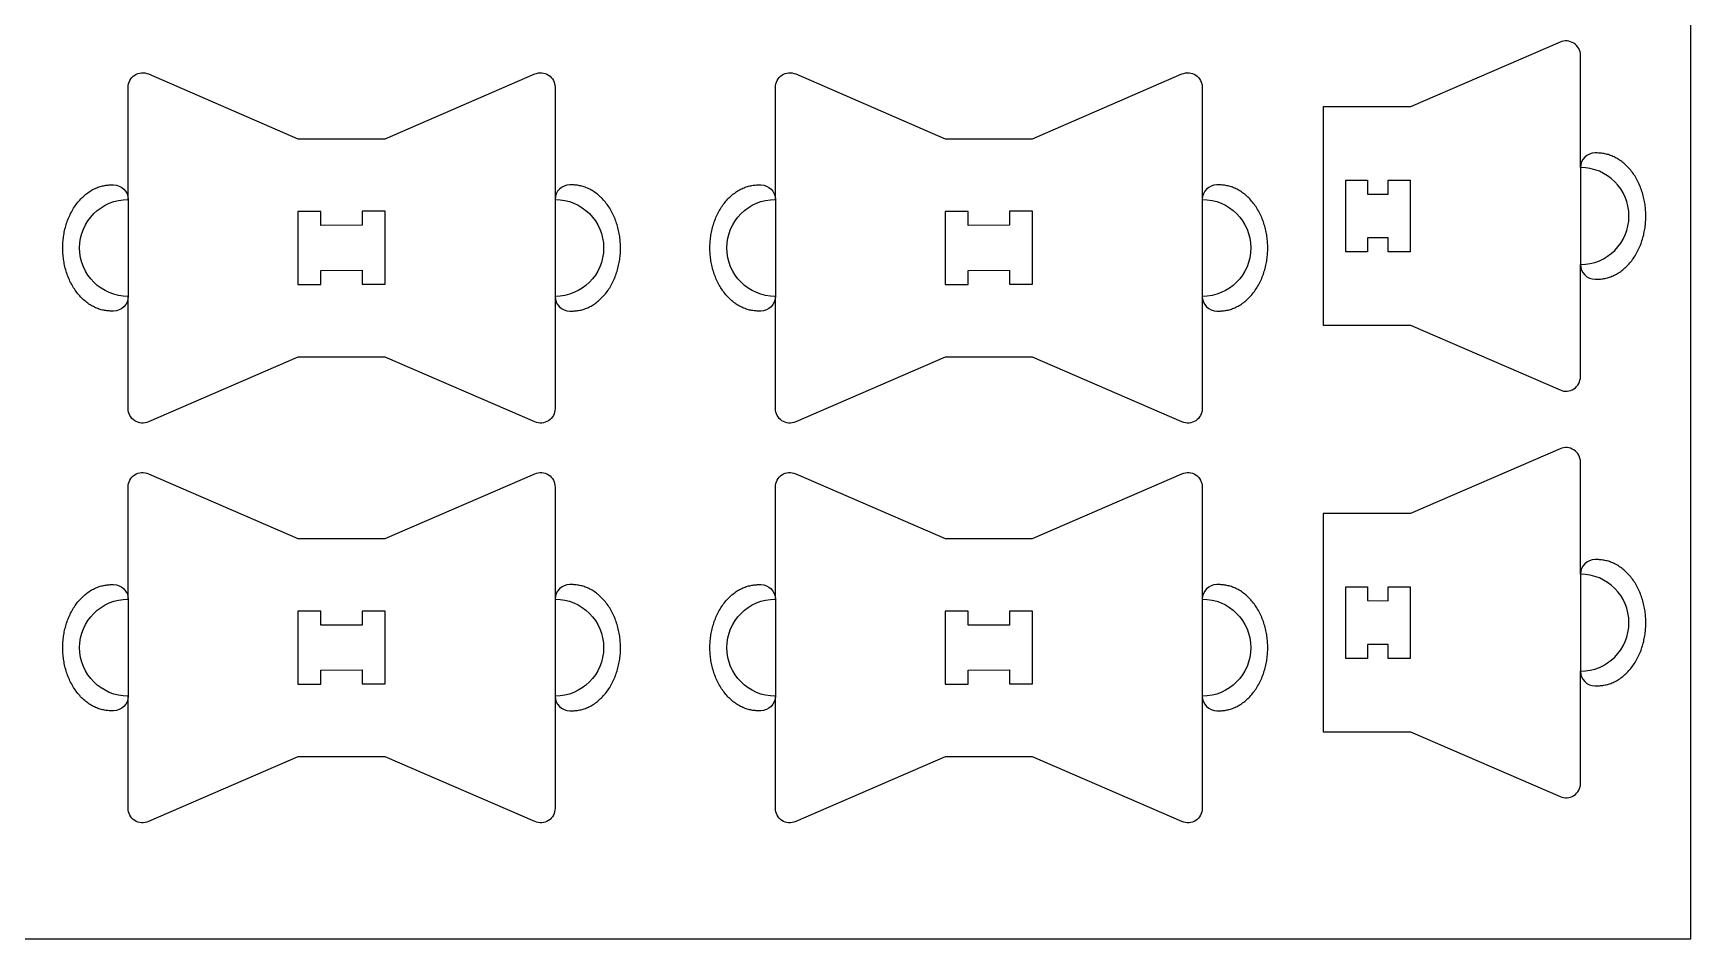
# Model space of a CAD drawing. Extents: x -30 to 12678, y 0 to 23683.
# Drawn here: x 1251 to 1934, y 1217 to 1590 of the extents above; entities that cross this region are included whole.
import ezdxf

# ---------------------------------------------------------------- set-up
doc = ezdxf.new("R2010")
doc.units = 0
for name, color, linetype in [('0_SHEET_SPRUCEPLY_2440X122', 1, 'CONTINUOUS'), ('3_ANYTOOL_CUTTHROUGH_INSID', 4, 'CONTINUOUS'), ('4_ANYTOOL_CUTTHROUGH_OUTSI', 5, 'CONTINUOUS'), ('5_ANYTOOL_HALF_MILL_9MM_IN', 3, 'CONTINUOUS')]:
    doc.layers.add(name, color=color, linetype=linetype)

msp = doc.modelspace()

# ---------------------------------------------------------------- linework, layer by layer
at = {"layer": '0_SHEET_SPRUCEPLY_2440X122'}
msp.add_lwpolyline([(713.84, 1216.64), (1933.84, 1216.64), (1933.84, 3656.64), (713.84, 3656.64)], close=True, dxfattribs=at)
at = {"layer": '3_ANYTOOL_CUTTHROUGH_INSID'}
for points in [[(1800.55, 1523.63), (1809.11, 1523.55), (1809.11, 1529.32), (1818.08, 1529.32), (1818.08, 1499.79), (1809.11, 1499.79), (1809.11, 1505.55), (1800.55, 1505.63), (1800.55, 1499.86), (1791.58, 1499.86), (1791.58, 1529.39), (1800.55, 1529.39)], [(1386.2, 1510.73), (1369.14, 1510.66), (1369.14, 1516.43), (1359.67, 1516.43), (1359.67, 1486.4), (1369.14, 1486.4), (1369.14, 1492.16), (1386.2, 1492.23), (1386.2, 1486.47), (1395.67, 1486.47), (1395.67, 1516.5), (1386.2, 1516.5)], [(1652.99, 1510.73), (1635.93, 1510.66), (1635.93, 1516.43), (1626.46, 1516.43), (1626.46, 1486.4), (1635.93, 1486.4), (1635.93, 1492.16), (1652.99, 1492.23), (1652.99, 1486.47), (1662.46, 1486.47), (1662.46, 1516.5), (1652.99, 1516.5)], [(1800.55, 1356.03), (1809.11, 1355.95), (1809.11, 1361.72), (1818.08, 1361.72), (1818.08, 1332.19), (1809.11, 1332.19), (1809.11, 1337.95), (1800.55, 1338.03), (1800.55, 1332.26), (1791.58, 1332.26), (1791.58, 1361.79), (1800.55, 1361.79)], [(1386.2, 1345.98), (1369.14, 1345.91), (1369.14, 1351.67), (1359.67, 1351.67), (1359.67, 1321.64), (1369.14, 1321.64), (1369.14, 1327.41), (1386.2, 1327.48), (1386.2, 1321.71), (1395.67, 1321.71), (1395.67, 1351.74), (1386.2, 1351.74)], [(1652.99, 1345.98), (1635.93, 1345.91), (1635.93, 1351.67), (1626.46, 1351.67), (1626.46, 1321.64), (1635.93, 1321.64), (1635.93, 1327.41), (1652.99, 1327.48), (1652.99, 1321.71), (1662.46, 1321.71), (1662.46, 1351.74), (1652.99, 1351.74)]]:
    msp.add_lwpolyline(points, close=True, dxfattribs=at)
at = {"layer": '4_ANYTOOL_CUTTHROUGH_OUTSI'}
for points in [[(1879.95, 1442.86, 0.539734), (1888.33, 1448.36), (1888.33, 1494.56, 1), (1888.33, 1534.56), (1888.33, 1580.75, 0.539734), (1879.95, 1586.26), (1818.33, 1559.56), (1782.33, 1559.56), (1782.33, 1469.56), (1818.33, 1469.56), (1879.95, 1442.86)], [(1465.67, 1435.22, -0.539734), (1457.29, 1429.71), (1395.67, 1456.41), (1359.67, 1456.41), (1298.06, 1429.71, -0.539734), (1289.67, 1435.22), (1289.67, 1481.41, -1), (1289.67, 1521.41), (1289.67, 1567.61, -0.539734), (1298.06, 1573.11), (1359.67, 1546.41), (1395.67, 1546.41), (1457.29, 1573.11, -0.539734), (1465.67, 1567.61), (1465.67, 1521.41, -1), (1465.67, 1481.41)], [(1732.46, 1435.22, -0.539734), (1724.07, 1429.71), (1662.46, 1456.41), (1626.46, 1456.41), (1564.84, 1429.71, -0.539734), (1556.46, 1435.22), (1556.46, 1481.41, -1), (1556.46, 1521.41), (1556.46, 1567.61, -0.539734), (1564.84, 1573.11), (1626.46, 1546.41), (1662.46, 1546.41), (1724.07, 1573.11, -0.539734), (1732.46, 1567.61), (1732.46, 1521.41, -1), (1732.46, 1481.41)], [(1879.95, 1275.25, 0.539734), (1888.33, 1280.76), (1888.33, 1326.95, 1), (1888.33, 1366.95), (1888.33, 1413.15, 0.539734), (1879.95, 1418.65), (1818.33, 1391.95), (1782.33, 1391.95), (1782.33, 1301.95), (1818.33, 1301.95), (1879.95, 1275.25)], [(1465.67, 1270.46, -0.539734), (1457.29, 1264.96), (1395.67, 1291.66), (1359.67, 1291.66), (1298.06, 1264.96, -0.539734), (1289.67, 1270.46), (1289.67, 1316.66, -1), (1289.67, 1356.66), (1289.67, 1402.85, -0.539734), (1298.06, 1408.36), (1359.67, 1381.66), (1395.67, 1381.66), (1457.29, 1408.36, -0.539734), (1465.67, 1402.85), (1465.67, 1356.66, -1), (1465.67, 1316.66)], [(1732.46, 1270.46, -0.539734), (1724.07, 1264.96), (1662.46, 1291.66), (1626.46, 1291.66), (1564.84, 1264.96, -0.539734), (1556.46, 1270.46), (1556.46, 1316.66, -1), (1556.46, 1356.66), (1556.46, 1402.85, -0.539734), (1564.84, 1408.36), (1626.46, 1381.66), (1662.46, 1381.66), (1724.07, 1408.36, -0.539734), (1732.46, 1402.85), (1732.46, 1356.66, -1), (1732.46, 1316.66)]]:
    msp.add_lwpolyline(points, format="xyb", close=True, dxfattribs=at)
at = {"layer": '5_ANYTOOL_HALF_MILL_9MM_IN'}
for points in [[(1895.32, 1488.55), (1895.77, 1488.55), (1896.21, 1488.57), (1896.66, 1488.6), (1897.12, 1488.65), (1897.57, 1488.71), (1898.03, 1488.79), (1898.49, 1488.88), (1898.96, 1488.98), (1899.42, 1489.1), (1899.89, 1489.23), (1900.35, 1489.38), (1900.82, 1489.55), (1901.28, 1489.73), (1901.75, 1489.93), (1902.21, 1490.14), (1902.67, 1490.37), (1903.13, 1490.62), (1903.59, 1490.88), (1904.05, 1491.16), (1904.5, 1491.45), (1904.94, 1491.76), (1905.38, 1492.09), (1905.82, 1492.43), (1906.25, 1492.78), (1906.68, 1493.16), (1907.1, 1493.54), (1907.51, 1493.94), (1907.91, 1494.36), (1908.31, 1494.79), (1908.7, 1495.23), (1909.08, 1495.69), (1909.45, 1496.16), (1909.81, 1496.64), (1910.16, 1497.14), (1910.5, 1497.64), (1910.83, 1498.16), (1911.15, 1498.68), (1911.46, 1499.22), (1911.75, 1499.76), (1912.04, 1500.32), (1912.31, 1500.88), (1912.58, 1501.45), (1912.83, 1502.02), (1913.06, 1502.6), (1913.29, 1503.19), (1913.5, 1503.78), (1913.7, 1504.38), (1913.89, 1504.98), (1914.07, 1505.58), (1914.23, 1506.18), (1914.39, 1506.79), (1914.52, 1507.39), (1914.65, 1508), (1914.77, 1508.6), (1914.87, 1509.21), (1914.96, 1509.81), (1915.04, 1510.42), (1915.11, 1511.02), (1915.17, 1511.62), (1915.21, 1512.21), (1915.25, 1512.8), (1915.28, 1513.39), (1915.3, 1514.55), (1915.28, 1515.7), (1915.25, 1516.29), (1915.21, 1516.88), (1915.17, 1517.48), (1915.11, 1518.07), (1915.04, 1518.67), (1914.96, 1519.28), (1914.87, 1519.88), (1914.77, 1520.49), (1914.65, 1521.09), (1914.52, 1521.7), (1914.38, 1522.31), (1914.23, 1522.91), (1914.07, 1523.51), (1913.89, 1524.12), (1913.7, 1524.71), (1913.5, 1525.31), (1913.28, 1525.9), (1913.06, 1526.49), (1912.82, 1527.07), (1912.57, 1527.64), (1912.31, 1528.21), (1912.03, 1528.77), (1911.74, 1529.33), (1911.45, 1529.87), (1911.14, 1530.41), (1910.82, 1530.93), (1910.49, 1531.45), (1910.14, 1531.95), (1909.79, 1532.45), (1909.43, 1532.93), (1909.06, 1533.4), (1908.68, 1533.86), (1908.29, 1534.3), (1907.89, 1534.73), (1907.49, 1535.15), (1907.07, 1535.55), (1906.65, 1535.94), (1906.23, 1536.31), (1905.8, 1536.66), (1905.36, 1537.01), (1904.92, 1537.33), (1904.47, 1537.64), (1904.02, 1537.93), (1903.56, 1538.21), (1903.1, 1538.47), (1902.64, 1538.72), (1902.18, 1538.95), (1901.71, 1539.16), (1901.25, 1539.36), (1900.78, 1539.54), (1900.31, 1539.71), (1899.85, 1539.86), (1899.38, 1539.99), (1898.91, 1540.11), (1898.45, 1540.22), (1897.99, 1540.31), (1897.53, 1540.38), (1897.07, 1540.44), (1896.61, 1540.49), (1896.16, 1540.52), (1895.71, 1540.54), (1895.27, 1540.55), (1894.33, 1540.55, 0.413668), (1888.33, 1534.56), (1888.33, 1494.56, 0.41476), (1894.33, 1488.55)], [(1282.68, 1475.4), (1282.24, 1475.41), (1281.79, 1475.43), (1281.34, 1475.46), (1280.89, 1475.51), (1280.43, 1475.57), (1279.97, 1475.64), (1279.51, 1475.73), (1279.05, 1475.83), (1278.59, 1475.95), (1278.12, 1476.09), (1277.65, 1476.24), (1277.19, 1476.4), (1276.72, 1476.59), (1276.26, 1476.78), (1275.79, 1477), (1275.33, 1477.23), (1274.87, 1477.47), (1274.42, 1477.73), (1273.96, 1478.01), (1273.51, 1478.3), (1273.06, 1478.61), (1272.62, 1478.94), (1272.19, 1479.28), (1271.75, 1479.64), (1271.33, 1480.01), (1270.91, 1480.4), (1270.5, 1480.8), (1270.09, 1481.22), (1269.7, 1481.65), (1269.31, 1482.09), (1268.93, 1482.55), (1268.56, 1483.02), (1268.2, 1483.5), (1267.85, 1483.99), (1267.51, 1484.5), (1267.18, 1485.01), (1266.86, 1485.54), (1266.55, 1486.07), (1266.25, 1486.62), (1265.97, 1487.17), (1265.69, 1487.73), (1265.43, 1488.3), (1265.18, 1488.88), (1264.94, 1489.46), (1264.72, 1490.04), (1264.5, 1490.64), (1264.3, 1491.23), (1264.11, 1491.83), (1263.94, 1492.43), (1263.77, 1493.03), (1263.62, 1493.64), (1263.48, 1494.25), (1263.35, 1494.85), (1263.24, 1495.46), (1263.14, 1496.06), (1263.04, 1496.67), (1262.96, 1497.27), (1262.9, 1497.87), (1262.84, 1498.47), (1262.79, 1499.06), (1262.76, 1499.65), (1262.73, 1500.24), (1262.71, 1501.4), (1262.73, 1502.56), (1262.76, 1503.15), (1262.79, 1503.74), (1262.84, 1504.33), (1262.9, 1504.93), (1262.96, 1505.53), (1263.04, 1506.13), (1263.14, 1506.74), (1263.24, 1507.34), (1263.36, 1507.95), (1263.48, 1508.55), (1263.62, 1509.16), (1263.78, 1509.77), (1263.94, 1510.37), (1264.12, 1510.97), (1264.31, 1511.57), (1264.51, 1512.16), (1264.72, 1512.76), (1264.95, 1513.34), (1265.19, 1513.92), (1265.44, 1514.5), (1265.7, 1515.07), (1265.97, 1515.63), (1266.26, 1516.18), (1266.56, 1516.73), (1266.87, 1517.26), (1267.19, 1517.79), (1267.52, 1518.3), (1267.86, 1518.81), (1268.21, 1519.3), (1268.58, 1519.79), (1268.95, 1520.25), (1269.33, 1520.71), (1269.72, 1521.16), (1270.11, 1521.59), (1270.52, 1522), (1270.93, 1522.4), (1271.35, 1522.79), (1271.78, 1523.16), (1272.21, 1523.52), (1272.65, 1523.86), (1273.09, 1524.19), (1273.54, 1524.5), (1273.99, 1524.79), (1274.45, 1525.07), (1274.9, 1525.33), (1275.37, 1525.57), (1275.83, 1525.8), (1276.29, 1526.02), (1276.76, 1526.22), (1277.23, 1526.4), (1277.69, 1526.56), (1278.16, 1526.71), (1278.63, 1526.85), (1279.09, 1526.97), (1279.56, 1527.07), (1280.02, 1527.16), (1280.48, 1527.23), (1280.94, 1527.3), (1281.39, 1527.34), (1281.84, 1527.37), (1282.29, 1527.39), (1282.74, 1527.4), (1283.67, 1527.4, -0.413668), (1289.67, 1521.41), (1289.67, 1481.41, -0.41476), (1283.67, 1475.4)], [(1472.66, 1475.4), (1473.11, 1475.41), (1473.55, 1475.43), (1474, 1475.46), (1474.46, 1475.51), (1474.91, 1475.57), (1475.37, 1475.64), (1475.83, 1475.73), (1476.3, 1475.83), (1476.76, 1475.95), (1477.23, 1476.09), (1477.69, 1476.24), (1478.16, 1476.4), (1478.62, 1476.59), (1479.09, 1476.78), (1479.55, 1477), (1480.01, 1477.23), (1480.47, 1477.47), (1480.93, 1477.73), (1481.39, 1478.01), (1481.84, 1478.3), (1482.28, 1478.61), (1482.72, 1478.94), (1483.16, 1479.28), (1483.59, 1479.64), (1484.02, 1480.01), (1484.44, 1480.4), (1484.85, 1480.8), (1485.25, 1481.22), (1485.65, 1481.65), (1486.04, 1482.09), (1486.42, 1482.55), (1486.79, 1483.02), (1487.15, 1483.5), (1487.5, 1483.99), (1487.84, 1484.5), (1488.17, 1485.01), (1488.49, 1485.54), (1488.8, 1486.07), (1489.09, 1486.62), (1489.38, 1487.17), (1489.65, 1487.73), (1489.92, 1488.3), (1490.17, 1488.88), (1490.4, 1489.46), (1490.63, 1490.04), (1490.84, 1490.64), (1491.04, 1491.23), (1491.23, 1491.83), (1491.41, 1492.43), (1491.57, 1493.03), (1491.73, 1493.64), (1491.86, 1494.25), (1491.99, 1494.85), (1492.11, 1495.46), (1492.21, 1496.06), (1492.3, 1496.67), (1492.38, 1497.27), (1492.45, 1497.87), (1492.51, 1498.47), (1492.56, 1499.06), (1492.59, 1499.65), (1492.62, 1500.24), (1492.64, 1501.4), (1492.62, 1502.56), (1492.59, 1503.15), (1492.55, 1503.74), (1492.51, 1504.33), (1492.45, 1504.93), (1492.38, 1505.53), (1492.3, 1506.13), (1492.21, 1506.74), (1492.11, 1507.34), (1491.99, 1507.95), (1491.86, 1508.55), (1491.72, 1509.16), (1491.57, 1509.77), (1491.41, 1510.37), (1491.23, 1510.97), (1491.04, 1511.57), (1490.84, 1512.16), (1490.63, 1512.76), (1490.4, 1513.34), (1490.16, 1513.92), (1489.91, 1514.5), (1489.65, 1515.07), (1489.37, 1515.63), (1489.09, 1516.18), (1488.79, 1516.73), (1488.48, 1517.26), (1488.16, 1517.79), (1487.83, 1518.3), (1487.48, 1518.81), (1487.13, 1519.3), (1486.77, 1519.79), (1486.4, 1520.25), (1486.02, 1520.71), (1485.63, 1521.16), (1485.23, 1521.59), (1484.83, 1522), (1484.41, 1522.4), (1483.99, 1522.79), (1483.57, 1523.16), (1483.14, 1523.52), (1482.7, 1523.86), (1482.26, 1524.19), (1481.81, 1524.5), (1481.36, 1524.79), (1480.9, 1525.07), (1480.44, 1525.33), (1479.98, 1525.57), (1479.52, 1525.8), (1479.05, 1526.02), (1478.59, 1526.22), (1478.12, 1526.4), (1477.65, 1526.56), (1477.19, 1526.71), (1476.72, 1526.85), (1476.25, 1526.97), (1475.79, 1527.07), (1475.33, 1527.16), (1474.87, 1527.23), (1474.41, 1527.3), (1473.95, 1527.34), (1473.5, 1527.37), (1473.05, 1527.39), (1472.61, 1527.4), (1471.67, 1527.4, 0.413668), (1465.67, 1521.41), (1465.67, 1481.41, 0.41476), (1471.67, 1475.4)], [(1549.47, 1475.4), (1549.02, 1475.41), (1548.58, 1475.43), (1548.13, 1475.46), (1547.67, 1475.51), (1547.22, 1475.57), (1546.76, 1475.64), (1546.3, 1475.73), (1545.83, 1475.83), (1545.37, 1475.95), (1544.9, 1476.09), (1544.44, 1476.24), (1543.97, 1476.4), (1543.51, 1476.59), (1543.04, 1476.78), (1542.58, 1477), (1542.11, 1477.23), (1541.66, 1477.47), (1541.2, 1477.73), (1540.74, 1478.01), (1540.29, 1478.3), (1539.85, 1478.61), (1539.41, 1478.94), (1538.97, 1479.28), (1538.54, 1479.64), (1538.11, 1480.01), (1537.69, 1480.4), (1537.28, 1480.8), (1536.88, 1481.22), (1536.48, 1481.65), (1536.09, 1482.09), (1535.71, 1482.55), (1535.34, 1483.02), (1534.98, 1483.5), (1534.63, 1483.99), (1534.29, 1484.5), (1533.96, 1485.01), (1533.64, 1485.54), (1533.33, 1486.07), (1533.03, 1486.62), (1532.75, 1487.17), (1532.48, 1487.73), (1532.21, 1488.3), (1531.96, 1488.88), (1531.72, 1489.46), (1531.5, 1490.04), (1531.29, 1490.64), (1531.08, 1491.23), (1530.9, 1491.83), (1530.72, 1492.43), (1530.56, 1493.03), (1530.4, 1493.64), (1530.26, 1494.25), (1530.14, 1494.85), (1530.02, 1495.46), (1529.92, 1496.06), (1529.83, 1496.67), (1529.75, 1497.27), (1529.68, 1497.87), (1529.62, 1498.47), (1529.57, 1499.06), (1529.54, 1499.65), (1529.51, 1500.24), (1529.49, 1501.4), (1529.51, 1502.56), (1529.54, 1503.15), (1529.57, 1503.74), (1529.62, 1504.33), (1529.68, 1504.93), (1529.75, 1505.53), (1529.83, 1506.13), (1529.92, 1506.74), (1530.02, 1507.34), (1530.14, 1507.95), (1530.27, 1508.55), (1530.41, 1509.16), (1530.56, 1509.77), (1530.72, 1510.37), (1530.9, 1510.97), (1531.09, 1511.57), (1531.29, 1512.16), (1531.5, 1512.76), (1531.73, 1513.34), (1531.97, 1513.92), (1532.22, 1514.5), (1532.48, 1515.07), (1532.76, 1515.63), (1533.04, 1516.18), (1533.34, 1516.73), (1533.65, 1517.26), (1533.97, 1517.79), (1534.3, 1518.3), (1534.65, 1518.81), (1535, 1519.3), (1535.36, 1519.79), (1535.73, 1520.25), (1536.11, 1520.71), (1536.5, 1521.16), (1536.9, 1521.59), (1537.3, 1522), (1537.71, 1522.4), (1538.13, 1522.79), (1538.56, 1523.16), (1538.99, 1523.52), (1539.43, 1523.86), (1539.87, 1524.19), (1540.32, 1524.5), (1540.77, 1524.79), (1541.23, 1525.07), (1541.69, 1525.33), (1542.15, 1525.57), (1542.61, 1525.8), (1543.08, 1526.02), (1543.54, 1526.22), (1544.01, 1526.4), (1544.48, 1526.56), (1544.94, 1526.71), (1545.41, 1526.85), (1545.88, 1526.97), (1546.34, 1527.07), (1546.8, 1527.16), (1547.26, 1527.23), (1547.72, 1527.3), (1548.17, 1527.34), (1548.63, 1527.37), (1549.07, 1527.39), (1549.52, 1527.4), (1550.46, 1527.4, -0.413668), (1556.46, 1521.41), (1556.46, 1481.41, -0.41476), (1550.46, 1475.4)], [(1739.44, 1475.4), (1739.89, 1475.41), (1740.34, 1475.43), (1740.79, 1475.46), (1741.24, 1475.51), (1741.7, 1475.57), (1742.16, 1475.64), (1742.62, 1475.73), (1743.08, 1475.83), (1743.54, 1475.95), (1744.01, 1476.09), (1744.47, 1476.24), (1744.94, 1476.4), (1745.41, 1476.59), (1745.87, 1476.78), (1746.34, 1477), (1746.8, 1477.23), (1747.26, 1477.47), (1747.71, 1477.73), (1748.17, 1478.01), (1748.62, 1478.3), (1749.07, 1478.61), (1749.51, 1478.94), (1749.94, 1479.28), (1750.37, 1479.64), (1750.8, 1480.01), (1751.22, 1480.4), (1751.63, 1480.8), (1752.03, 1481.22), (1752.43, 1481.65), (1752.82, 1482.09), (1753.2, 1482.55), (1753.57, 1483.02), (1753.93, 1483.5), (1754.28, 1483.99), (1754.62, 1484.5), (1754.95, 1485.01), (1755.27, 1485.54), (1755.58, 1486.07), (1755.88, 1486.62), (1756.16, 1487.17), (1756.44, 1487.73), (1756.7, 1488.3), (1756.95, 1488.88), (1757.19, 1489.46), (1757.41, 1490.04), (1757.63, 1490.64), (1757.83, 1491.23), (1758.02, 1491.83), (1758.19, 1492.43), (1758.36, 1493.03), (1758.51, 1493.64), (1758.65, 1494.25), (1758.77, 1494.85), (1758.89, 1495.46), (1758.99, 1496.06), (1759.09, 1496.67), (1759.17, 1497.27), (1759.23, 1497.87), (1759.29, 1498.47), (1759.34, 1499.06), (1759.37, 1499.65), (1759.4, 1500.24), (1759.42, 1501.4), (1759.4, 1502.56), (1759.37, 1503.15), (1759.34, 1503.74), (1759.29, 1504.33), (1759.23, 1504.93), (1759.16, 1505.53), (1759.08, 1506.13), (1758.99, 1506.74), (1758.89, 1507.34), (1758.77, 1507.95), (1758.65, 1508.55), (1758.51, 1509.16), (1758.35, 1509.77), (1758.19, 1510.37), (1758.01, 1510.97), (1757.82, 1511.57), (1757.62, 1512.16), (1757.41, 1512.76), (1757.18, 1513.34), (1756.94, 1513.92), (1756.69, 1514.5), (1756.43, 1515.07), (1756.15, 1515.63), (1755.87, 1516.18), (1755.57, 1516.73), (1755.26, 1517.26), (1754.94, 1517.79), (1754.61, 1518.3), (1754.27, 1518.81), (1753.91, 1519.3), (1753.55, 1519.79), (1753.18, 1520.25), (1752.8, 1520.71), (1752.41, 1521.16), (1752.01, 1521.59), (1751.61, 1522), (1751.2, 1522.4), (1750.78, 1522.79), (1750.35, 1523.16), (1749.92, 1523.52), (1749.48, 1523.86), (1749.04, 1524.19), (1748.59, 1524.5), (1748.14, 1524.79), (1747.68, 1525.07), (1747.23, 1525.33), (1746.76, 1525.57), (1746.3, 1525.8), (1745.84, 1526.02), (1745.37, 1526.22), (1744.9, 1526.4), (1744.44, 1526.56), (1743.97, 1526.71), (1743.5, 1526.85), (1743.04, 1526.97), (1742.57, 1527.07), (1742.11, 1527.16), (1741.65, 1527.23), (1741.19, 1527.3), (1740.74, 1527.34), (1740.29, 1527.37), (1739.84, 1527.39), (1739.39, 1527.4), (1738.46, 1527.4, 0.413668), (1732.46, 1521.41), (1732.46, 1481.41, 0.41476), (1738.46, 1475.4)], [(1895.32, 1320.94), (1895.77, 1320.95), (1896.21, 1320.97), (1896.66, 1321), (1897.12, 1321.05), (1897.57, 1321.11), (1898.03, 1321.18), (1898.49, 1321.27), (1898.96, 1321.38), (1899.42, 1321.5), (1899.89, 1321.63), (1900.35, 1321.78), (1900.82, 1321.95), (1901.28, 1322.13), (1901.75, 1322.33), (1902.21, 1322.54), (1902.67, 1322.77), (1903.13, 1323.01), (1903.59, 1323.28), (1904.05, 1323.55), (1904.5, 1323.85), (1904.94, 1324.16), (1905.38, 1324.48), (1905.82, 1324.83), (1906.25, 1325.18), (1906.68, 1325.55), (1907.1, 1325.94), (1907.51, 1326.34), (1907.91, 1326.76), (1908.31, 1327.19), (1908.7, 1327.63), (1909.08, 1328.09), (1909.45, 1328.56), (1909.81, 1329.04), (1910.16, 1329.53), (1910.5, 1330.04), (1910.83, 1330.56), (1911.15, 1331.08), (1911.46, 1331.62), (1911.75, 1332.16), (1912.04, 1332.72), (1912.31, 1333.28), (1912.58, 1333.85), (1912.83, 1334.42), (1913.06, 1335), (1913.29, 1335.59), (1913.5, 1336.18), (1913.7, 1336.77), (1913.89, 1337.37), (1914.07, 1337.97), (1914.23, 1338.58), (1914.39, 1339.18), (1914.52, 1339.79), (1914.65, 1340.4), (1914.77, 1341), (1914.87, 1341.61), (1914.96, 1342.21), (1915.04, 1342.82), (1915.11, 1343.42), (1915.17, 1344.01), (1915.21, 1344.61), (1915.25, 1345.2), (1915.28, 1345.78), (1915.3, 1346.94), (1915.28, 1348.1), (1915.25, 1348.69), (1915.21, 1349.28), (1915.17, 1349.87), (1915.11, 1350.47), (1915.04, 1351.07), (1914.96, 1351.67), (1914.87, 1352.28), (1914.77, 1352.88), (1914.65, 1353.49), (1914.52, 1354.1), (1914.38, 1354.7), (1914.23, 1355.31), (1914.07, 1355.91), (1913.89, 1356.51), (1913.7, 1357.11), (1913.5, 1357.71), (1913.28, 1358.3), (1913.06, 1358.89), (1912.82, 1359.47), (1912.57, 1360.04), (1912.31, 1360.61), (1912.03, 1361.17), (1911.74, 1361.72), (1911.45, 1362.27), (1911.14, 1362.81), (1910.82, 1363.33), (1910.49, 1363.85), (1910.14, 1364.35), (1909.79, 1364.85), (1909.43, 1365.33), (1909.06, 1365.8), (1908.68, 1366.26), (1908.29, 1366.7), (1907.89, 1367.13), (1907.49, 1367.55), (1907.07, 1367.95), (1906.65, 1368.33), (1906.23, 1368.71), (1905.8, 1369.06), (1905.36, 1369.4), (1904.92, 1369.73), (1904.47, 1370.04), (1904.02, 1370.33), (1903.56, 1370.61), (1903.1, 1370.87), (1902.64, 1371.12), (1902.18, 1371.35), (1901.71, 1371.56), (1901.25, 1371.76), (1900.78, 1371.94), (1900.31, 1372.11), (1899.85, 1372.26), (1899.38, 1372.39), (1898.91, 1372.51), (1898.45, 1372.61), (1897.99, 1372.7), (1897.53, 1372.78), (1897.07, 1372.84), (1896.61, 1372.89), (1896.16, 1372.92), (1895.71, 1372.94), (1895.27, 1372.94), (1894.33, 1372.94, 0.413668), (1888.33, 1366.95), (1888.33, 1326.95, 0.41476), (1894.33, 1320.94)], [(1282.68, 1310.65), (1282.24, 1310.65), (1281.79, 1310.67), (1281.34, 1310.7), (1280.89, 1310.75), (1280.43, 1310.81), (1279.97, 1310.89), (1279.51, 1310.98), (1279.05, 1311.08), (1278.59, 1311.2), (1278.12, 1311.33), (1277.65, 1311.48), (1277.19, 1311.65), (1276.72, 1311.83), (1276.26, 1312.03), (1275.79, 1312.24), (1275.33, 1312.47), (1274.87, 1312.72), (1274.42, 1312.98), (1273.96, 1313.26), (1273.51, 1313.55), (1273.06, 1313.86), (1272.62, 1314.19), (1272.19, 1314.53), (1271.75, 1314.88), (1271.33, 1315.26), (1270.91, 1315.64), (1270.5, 1316.04), (1270.09, 1316.46), (1269.7, 1316.89), (1269.31, 1317.33), (1268.93, 1317.79), (1268.56, 1318.26), (1268.2, 1318.74), (1267.85, 1319.24), (1267.51, 1319.74), (1267.18, 1320.26), (1266.86, 1320.78), (1266.55, 1321.32), (1266.25, 1321.86), (1265.97, 1322.42), (1265.69, 1322.98), (1265.43, 1323.55), (1265.18, 1324.12), (1264.94, 1324.7), (1264.72, 1325.29), (1264.5, 1325.88), (1264.3, 1326.48), (1264.11, 1327.07), (1263.94, 1327.68), (1263.77, 1328.28), (1263.62, 1328.88), (1263.48, 1329.49), (1263.35, 1330.1), (1263.24, 1330.7), (1263.14, 1331.31), (1263.04, 1331.91), (1262.96, 1332.52), (1262.9, 1333.12), (1262.84, 1333.71), (1262.79, 1334.31), (1262.76, 1334.9), (1262.73, 1335.49), (1262.71, 1336.65), (1262.73, 1337.8), (1262.76, 1338.39), (1262.79, 1338.98), (1262.84, 1339.58), (1262.9, 1340.17), (1262.96, 1340.77), (1263.04, 1341.38), (1263.14, 1341.98), (1263.24, 1342.59), (1263.36, 1343.19), (1263.48, 1343.8), (1263.62, 1344.41), (1263.78, 1345.01), (1263.94, 1345.61), (1264.12, 1346.22), (1264.31, 1346.81), (1264.51, 1347.41), (1264.72, 1348), (1264.95, 1348.59), (1265.19, 1349.17), (1265.44, 1349.74), (1265.7, 1350.31), (1265.97, 1350.87), (1266.26, 1351.43), (1266.56, 1351.97), (1266.87, 1352.51), (1267.19, 1353.03), (1267.52, 1353.55), (1267.86, 1354.05), (1268.21, 1354.55), (1268.58, 1355.03), (1268.95, 1355.5), (1269.33, 1355.96), (1269.72, 1356.4), (1270.11, 1356.83), (1270.52, 1357.25), (1270.93, 1357.65), (1271.35, 1358.04), (1271.78, 1358.41), (1272.21, 1358.76), (1272.65, 1359.11), (1273.09, 1359.43), (1273.54, 1359.74), (1273.99, 1360.03), (1274.45, 1360.31), (1274.9, 1360.57), (1275.37, 1360.82), (1275.83, 1361.05), (1276.29, 1361.26), (1276.76, 1361.46), (1277.23, 1361.64), (1277.69, 1361.81), (1278.16, 1361.96), (1278.63, 1362.09), (1279.09, 1362.21), (1279.56, 1362.32), (1280.02, 1362.4), (1280.48, 1362.48), (1280.94, 1362.54), (1281.39, 1362.59), (1281.84, 1362.62), (1282.29, 1362.64), (1282.74, 1362.65), (1283.67, 1362.65, -0.413668), (1289.67, 1356.66), (1289.67, 1316.66, -0.41476), (1283.67, 1310.65)], [(1472.66, 1310.65), (1473.11, 1310.65), (1473.55, 1310.67), (1474, 1310.7), (1474.46, 1310.75), (1474.91, 1310.81), (1475.37, 1310.89), (1475.83, 1310.98), (1476.3, 1311.08), (1476.76, 1311.2), (1477.23, 1311.33), (1477.69, 1311.48), (1478.16, 1311.65), (1478.62, 1311.83), (1479.09, 1312.03), (1479.55, 1312.24), (1480.01, 1312.47), (1480.47, 1312.72), (1480.93, 1312.98), (1481.39, 1313.26), (1481.84, 1313.55), (1482.28, 1313.86), (1482.72, 1314.19), (1483.16, 1314.53), (1483.59, 1314.88), (1484.02, 1315.26), (1484.44, 1315.64), (1484.85, 1316.04), (1485.25, 1316.46), (1485.65, 1316.89), (1486.04, 1317.33), (1486.42, 1317.79), (1486.79, 1318.26), (1487.15, 1318.74), (1487.5, 1319.24), (1487.84, 1319.74), (1488.17, 1320.26), (1488.49, 1320.78), (1488.8, 1321.32), (1489.09, 1321.86), (1489.38, 1322.42), (1489.65, 1322.98), (1489.92, 1323.55), (1490.17, 1324.12), (1490.4, 1324.7), (1490.63, 1325.29), (1490.84, 1325.88), (1491.04, 1326.48), (1491.23, 1327.07), (1491.41, 1327.68), (1491.57, 1328.28), (1491.73, 1328.88), (1491.86, 1329.49), (1491.99, 1330.1), (1492.11, 1330.7), (1492.21, 1331.31), (1492.3, 1331.91), (1492.38, 1332.52), (1492.45, 1333.12), (1492.51, 1333.71), (1492.56, 1334.31), (1492.59, 1334.9), (1492.62, 1335.49), (1492.64, 1336.65), (1492.62, 1337.8), (1492.59, 1338.39), (1492.55, 1338.98), (1492.51, 1339.58), (1492.45, 1340.17), (1492.38, 1340.77), (1492.3, 1341.38), (1492.21, 1341.98), (1492.11, 1342.59), (1491.99, 1343.19), (1491.86, 1343.8), (1491.72, 1344.41), (1491.57, 1345.01), (1491.41, 1345.61), (1491.23, 1346.22), (1491.04, 1346.81), (1490.84, 1347.41), (1490.63, 1348), (1490.4, 1348.59), (1490.16, 1349.17), (1489.91, 1349.74), (1489.65, 1350.31), (1489.37, 1350.87), (1489.09, 1351.43), (1488.79, 1351.97), (1488.48, 1352.51), (1488.16, 1353.03), (1487.83, 1353.55), (1487.48, 1354.05), (1487.13, 1354.55), (1486.77, 1355.03), (1486.4, 1355.5), (1486.02, 1355.96), (1485.63, 1356.4), (1485.23, 1356.83), (1484.83, 1357.25), (1484.41, 1357.65), (1483.99, 1358.04), (1483.57, 1358.41), (1483.14, 1358.76), (1482.7, 1359.11), (1482.26, 1359.43), (1481.81, 1359.74), (1481.36, 1360.03), (1480.9, 1360.31), (1480.44, 1360.57), (1479.98, 1360.82), (1479.52, 1361.05), (1479.05, 1361.26), (1478.59, 1361.46), (1478.12, 1361.64), (1477.65, 1361.81), (1477.19, 1361.96), (1476.72, 1362.09), (1476.25, 1362.21), (1475.79, 1362.32), (1475.33, 1362.4), (1474.87, 1362.48), (1474.41, 1362.54), (1473.95, 1362.59), (1473.5, 1362.62), (1473.05, 1362.64), (1472.61, 1362.65), (1471.67, 1362.65, 0.413668), (1465.67, 1356.66), (1465.67, 1316.66, 0.41476), (1471.67, 1310.65)], [(1549.47, 1310.65), (1549.02, 1310.65), (1548.58, 1310.67), (1548.13, 1310.7), (1547.67, 1310.75), (1547.22, 1310.81), (1546.76, 1310.89), (1546.3, 1310.98), (1545.83, 1311.08), (1545.37, 1311.2), (1544.9, 1311.33), (1544.44, 1311.48), (1543.97, 1311.65), (1543.51, 1311.83), (1543.04, 1312.03), (1542.58, 1312.24), (1542.11, 1312.47), (1541.66, 1312.72), (1541.2, 1312.98), (1540.74, 1313.26), (1540.29, 1313.55), (1539.85, 1313.86), (1539.41, 1314.19), (1538.97, 1314.53), (1538.54, 1314.88), (1538.11, 1315.26), (1537.69, 1315.64), (1537.28, 1316.04), (1536.88, 1316.46), (1536.48, 1316.89), (1536.09, 1317.33), (1535.71, 1317.79), (1535.34, 1318.26), (1534.98, 1318.74), (1534.63, 1319.24), (1534.29, 1319.74), (1533.96, 1320.26), (1533.64, 1320.78), (1533.33, 1321.32), (1533.03, 1321.86), (1532.75, 1322.42), (1532.48, 1322.98), (1532.21, 1323.55), (1531.96, 1324.12), (1531.72, 1324.7), (1531.5, 1325.29), (1531.29, 1325.88), (1531.08, 1326.48), (1530.9, 1327.07), (1530.72, 1327.68), (1530.56, 1328.28), (1530.4, 1328.88), (1530.26, 1329.49), (1530.14, 1330.1), (1530.02, 1330.7), (1529.92, 1331.31), (1529.83, 1331.91), (1529.75, 1332.52), (1529.68, 1333.12), (1529.62, 1333.71), (1529.57, 1334.31), (1529.54, 1334.9), (1529.51, 1335.49), (1529.49, 1336.65), (1529.51, 1337.8), (1529.54, 1338.39), (1529.57, 1338.98), (1529.62, 1339.58), (1529.68, 1340.17), (1529.75, 1340.77), (1529.83, 1341.38), (1529.92, 1341.98), (1530.02, 1342.59), (1530.14, 1343.19), (1530.27, 1343.8), (1530.41, 1344.41), (1530.56, 1345.01), (1530.72, 1345.61), (1530.9, 1346.22), (1531.09, 1346.81), (1531.29, 1347.41), (1531.5, 1348), (1531.73, 1348.59), (1531.97, 1349.17), (1532.22, 1349.74), (1532.48, 1350.31), (1532.76, 1350.87), (1533.04, 1351.43), (1533.34, 1351.97), (1533.65, 1352.51), (1533.97, 1353.03), (1534.3, 1353.55), (1534.65, 1354.05), (1535, 1354.55), (1535.36, 1355.03), (1535.73, 1355.5), (1536.11, 1355.96), (1536.5, 1356.4), (1536.9, 1356.83), (1537.3, 1357.25), (1537.71, 1357.65), (1538.13, 1358.04), (1538.56, 1358.41), (1538.99, 1358.76), (1539.43, 1359.11), (1539.87, 1359.43), (1540.32, 1359.74), (1540.77, 1360.03), (1541.23, 1360.31), (1541.69, 1360.57), (1542.15, 1360.82), (1542.61, 1361.05), (1543.08, 1361.26), (1543.54, 1361.46), (1544.01, 1361.64), (1544.48, 1361.81), (1544.94, 1361.96), (1545.41, 1362.09), (1545.88, 1362.21), (1546.34, 1362.32), (1546.8, 1362.4), (1547.26, 1362.48), (1547.72, 1362.54), (1548.17, 1362.59), (1548.63, 1362.62), (1549.07, 1362.64), (1549.52, 1362.65), (1550.46, 1362.65, -0.413668), (1556.46, 1356.66), (1556.46, 1316.66, -0.41476), (1550.46, 1310.65)], [(1739.44, 1310.65), (1739.89, 1310.65), (1740.34, 1310.67), (1740.79, 1310.7), (1741.24, 1310.75), (1741.7, 1310.81), (1742.16, 1310.89), (1742.62, 1310.98), (1743.08, 1311.08), (1743.54, 1311.2), (1744.01, 1311.33), (1744.47, 1311.48), (1744.94, 1311.65), (1745.41, 1311.83), (1745.87, 1312.03), (1746.34, 1312.24), (1746.8, 1312.47), (1747.26, 1312.72), (1747.71, 1312.98), (1748.17, 1313.26), (1748.62, 1313.55), (1749.07, 1313.86), (1749.51, 1314.19), (1749.94, 1314.53), (1750.37, 1314.88), (1750.8, 1315.26), (1751.22, 1315.64), (1751.63, 1316.04), (1752.03, 1316.46), (1752.43, 1316.89), (1752.82, 1317.33), (1753.2, 1317.79), (1753.57, 1318.26), (1753.93, 1318.74), (1754.28, 1319.24), (1754.62, 1319.74), (1754.95, 1320.26), (1755.27, 1320.78), (1755.58, 1321.32), (1755.88, 1321.86), (1756.16, 1322.42), (1756.44, 1322.98), (1756.7, 1323.55), (1756.95, 1324.12), (1757.19, 1324.7), (1757.41, 1325.29), (1757.63, 1325.88), (1757.83, 1326.48), (1758.02, 1327.07), (1758.19, 1327.68), (1758.36, 1328.28), (1758.51, 1328.88), (1758.65, 1329.49), (1758.77, 1330.1), (1758.89, 1330.7), (1758.99, 1331.31), (1759.09, 1331.91), (1759.17, 1332.52), (1759.23, 1333.12), (1759.29, 1333.71), (1759.34, 1334.31), (1759.37, 1334.9), (1759.4, 1335.49), (1759.42, 1336.65), (1759.4, 1337.8), (1759.37, 1338.39), (1759.34, 1338.98), (1759.29, 1339.58), (1759.23, 1340.17), (1759.16, 1340.77), (1759.08, 1341.38), (1758.99, 1341.98), (1758.89, 1342.59), (1758.77, 1343.19), (1758.65, 1343.8), (1758.51, 1344.41), (1758.35, 1345.01), (1758.19, 1345.61), (1758.01, 1346.22), (1757.82, 1346.81), (1757.62, 1347.41), (1757.41, 1348), (1757.18, 1348.59), (1756.94, 1349.17), (1756.69, 1349.74), (1756.43, 1350.31), (1756.15, 1350.87), (1755.87, 1351.43), (1755.57, 1351.97), (1755.26, 1352.51), (1754.94, 1353.03), (1754.61, 1353.55), (1754.27, 1354.05), (1753.91, 1354.55), (1753.55, 1355.03), (1753.18, 1355.5), (1752.8, 1355.96), (1752.41, 1356.4), (1752.01, 1356.83), (1751.61, 1357.25), (1751.2, 1357.65), (1750.78, 1358.04), (1750.35, 1358.41), (1749.92, 1358.76), (1749.48, 1359.11), (1749.04, 1359.43), (1748.59, 1359.74), (1748.14, 1360.03), (1747.68, 1360.31), (1747.23, 1360.57), (1746.76, 1360.82), (1746.3, 1361.05), (1745.84, 1361.26), (1745.37, 1361.46), (1744.9, 1361.64), (1744.44, 1361.81), (1743.97, 1361.96), (1743.5, 1362.09), (1743.04, 1362.21), (1742.57, 1362.32), (1742.11, 1362.4), (1741.65, 1362.48), (1741.19, 1362.54), (1740.74, 1362.59), (1740.29, 1362.62), (1739.84, 1362.64), (1739.39, 1362.65), (1738.46, 1362.65, 0.413668), (1732.46, 1356.66), (1732.46, 1316.66, 0.41476), (1738.46, 1310.65)]]:
    msp.add_lwpolyline(points, format="xyb", close=True, dxfattribs=at)

doc.saveas('drawing.dxf')
